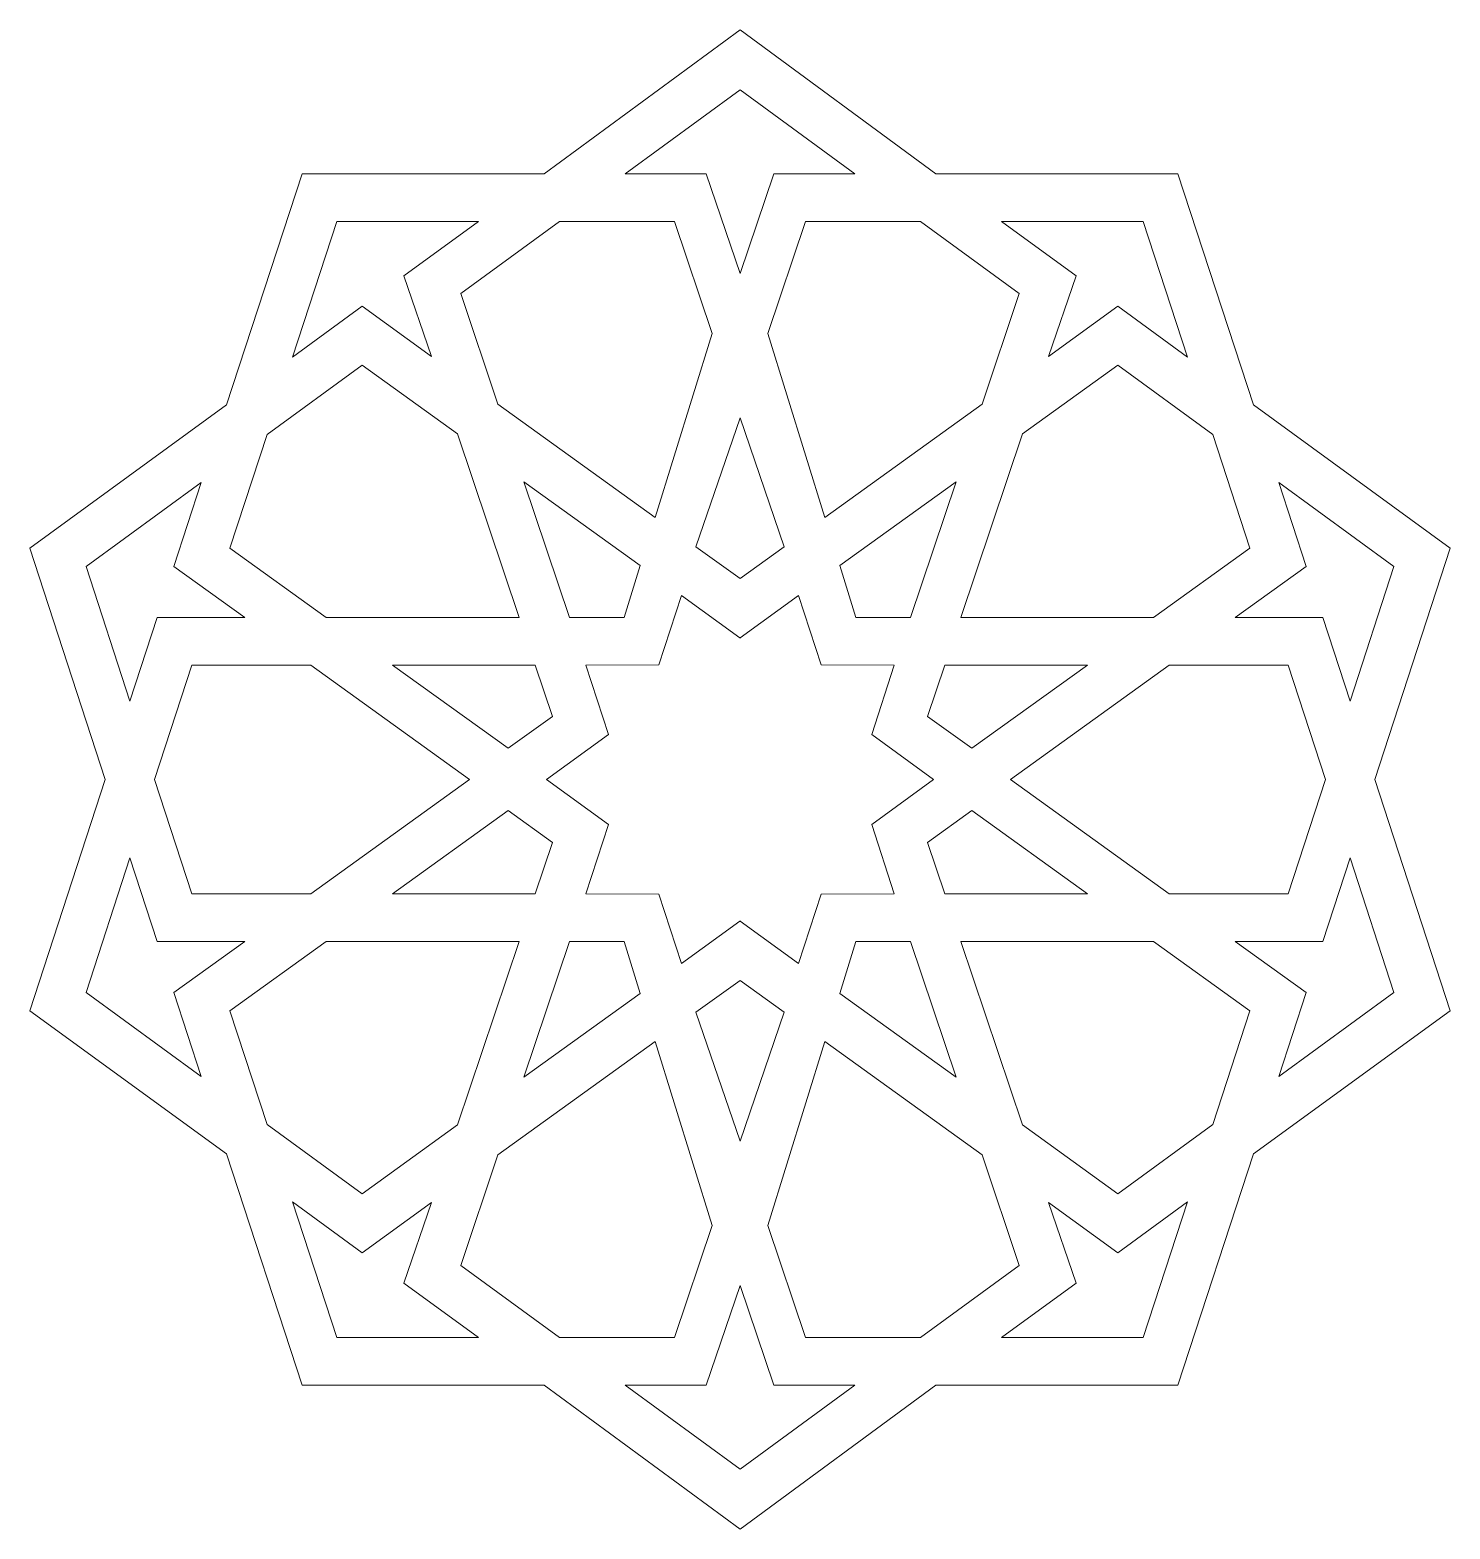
# Model space of a CAD drawing. Header units: inches. Extents: x 0 to 8.25, y -10.54 to -1.83.
import ezdxf

# ---------------------------------------------------------------- set-up
doc = ezdxf.new("R2010")
doc.units = ezdxf.units.IN
doc.header["$MEASUREMENT"] = 0
doc.layers.add('Layer 1', color=7, linetype='Continuous')

msp = doc.modelspace()

# ---------------------------------------------------------------- linework, layer by layer
at = {"layer": 'Layer 1', "lineweight": 0}
for points in [[(2.9867, -2.6667), (1.5819, -2.6667), (1.1424, -4.0104), (0, -4.8429), (0.4372, -6.1872), (0, -7.5317), (1.1424, -8.364), (1.5819, -9.7078), (2.9867, -9.7078), (4.1255, -10.5437), (5.264, -9.7078), (6.6688, -9.7078), (7.1084, -8.364), (8.2509, -7.5317), (7.8135, -6.1872), (8.2509, -4.8429), (7.1084, -4.0104), (6.6688, -2.6667), (5.264, -2.6667), (4.1255, -1.8309), (2.9867, -2.6667)], [(4.7933, -2.6667), (4.3214, -2.6667), (4.1255, -3.2467), (3.9296, -2.6667), (3.4575, -2.6667), (4.1255, -2.1791), (4.7933, -2.6667)], [(1.7828, -2.944), (2.6062, -2.944), (2.1725, -3.2602), (2.3338, -3.729), (1.9304, -3.4365), (1.5254, -3.7317), (1.7828, -2.944)], [(3.0769, -2.944), (3.7456, -2.944), (3.9639, -3.5954), (3.6323, -4.664), (2.7191, -4.0062), (2.5032, -3.3621), (3.0769, -2.944)], [(5.7477, -3.3621), (5.5317, -4.0062), (4.6183, -4.664), (4.2869, -3.5954), (4.5052, -2.944), (5.174, -2.944), (5.7477, -3.3621)], [(6.4681, -2.944), (6.7254, -3.7317), (6.3205, -3.4365), (5.9171, -3.729), (6.0784, -3.2602), (5.6446, -2.944), (6.4681, -2.944)], [(1.3781, -4.1819), (1.93, -3.7798), (2.4847, -4.1791), (2.842, -5.2452), (1.7218, -5.2452), (1.1621, -4.8423), (1.3781, -4.1819)], [(6.8727, -4.1819), (7.0887, -4.8423), (6.5289, -5.2452), (5.4087, -5.2452), (5.7661, -4.1791), (6.321, -3.7798), (6.8727, -4.1819)], [(4.1255, -5.0188), (3.8695, -4.8346), (4.1255, -4.0858), (4.3813, -4.8346), (4.1255, -5.0188)], [(0.3258, -4.9487), (0.9953, -4.4608), (0.8354, -4.9494), (1.2474, -5.2452), (0.7387, -5.2452), (0.5797, -5.7318), (0.3258, -4.9487)], [(2.8699, -4.4565), (3.5458, -4.9429), (3.4518, -5.2452), (3.1343, -5.2452), (2.8699, -4.4565)], [(5.1167, -5.2452), (4.7987, -5.2452), (4.705, -4.9429), (5.3809, -4.4565), (5.1167, -5.2452)], [(7.2556, -4.4608), (7.9253, -4.9487), (7.6711, -5.7318), (7.5121, -5.2452), (7.0034, -5.2452), (7.4154, -4.9494), (7.2556, -4.4608)], [(5.0213, -5.5221), (4.8905, -5.9256), (5.2499, -6.1872), (4.8905, -6.449), (5.0213, -6.8525), (4.5972, -6.8531), (4.4658, -7.2564), (4.126, -7.0104), (4.126, -7.0094), (4.1255, -7.01), (4.1246, -7.0094), (4.1246, -7.0104), (3.7851, -7.2564), (3.6537, -6.8531), (3.2294, -6.8525), (3.3605, -6.449), (3.001, -6.1872), (3.3605, -5.9256), (3.2294, -5.5221), (3.6537, -5.5214), (3.7851, -5.1183), (4.1246, -5.3644), (4.1246, -5.3654), (4.1255, -5.3647), (4.126, -5.3654), (4.126, -5.3644), (4.4658, -5.1183), (4.5972, -5.5214), (5.0213, -5.5221)], [(2.5539, -6.1872), (1.6325, -6.8522), (0.9397, -6.8522), (0.7226, -6.1872), (0.9397, -5.5224), (1.6325, -5.5224), (2.5539, -6.1872)], [(2.9348, -5.5224), (3.0352, -5.8216), (2.7787, -6.0061), (2.1068, -5.5224), (2.9348, -5.5224)], [(5.4721, -6.0061), (5.2155, -5.8216), (5.3159, -5.5224), (6.1439, -5.5224), (5.4721, -6.0061)], [(5.6969, -6.1872), (6.6183, -5.5224), (7.311, -5.5224), (7.528, -6.1872), (7.311, -6.8522), (6.6183, -6.8522), (5.6969, -6.1872)], [(2.7787, -6.3684), (3.0352, -6.5531), (2.9348, -6.8522), (2.1068, -6.8522), (2.7787, -6.3684)], [(5.3159, -6.8522), (5.2155, -6.5531), (5.4721, -6.3684), (6.1439, -6.8522), (5.3159, -6.8522)], [(0.9953, -7.9136), (0.3258, -7.4259), (0.5797, -6.6429), (0.7387, -7.1294), (1.2474, -7.1294), (0.8354, -7.4251), (0.9953, -7.9136)], [(7.9253, -7.4259), (7.2556, -7.9136), (7.4154, -7.4251), (7.0034, -7.1294), (7.5121, -7.1294), (7.6711, -6.6429), (7.9253, -7.4259)], [(1.3781, -8.1929), (1.1621, -7.5323), (1.7218, -7.1294), (2.842, -7.1294), (2.4847, -8.1954), (1.93, -8.5949), (1.3781, -8.1929)], [(3.1343, -7.1294), (3.4518, -7.1294), (3.5458, -7.4316), (2.8699, -7.918), (3.1343, -7.1294)], [(5.3809, -7.918), (4.705, -7.4316), (4.7987, -7.1294), (5.1167, -7.1294), (5.3809, -7.918)], [(6.8727, -8.1929), (6.321, -8.5949), (5.7661, -8.1954), (5.4087, -7.1294), (6.5289, -7.1294), (7.0887, -7.5323), (6.8727, -8.1929)], [(4.3813, -7.5399), (4.1255, -8.2888), (3.8695, -7.5399), (4.1255, -7.3559), (4.3813, -7.5399)], [(2.5032, -9.0123), (2.7191, -8.3683), (3.6323, -7.7105), (3.9639, -8.7791), (3.7456, -9.4307), (3.0769, -9.4307), (2.5032, -9.0123)], [(5.174, -9.4307), (4.5052, -9.4307), (4.2869, -8.7791), (4.6183, -7.7105), (5.5317, -8.3683), (5.7477, -9.0123), (5.174, -9.4307)], [(1.7828, -9.4307), (1.5254, -8.6429), (1.9304, -8.938), (2.3338, -8.6456), (2.1725, -9.1145), (2.6062, -9.4307), (1.7828, -9.4307)], [(6.4681, -9.4307), (5.6446, -9.4307), (6.0784, -9.1145), (5.9171, -8.6456), (6.3205, -8.938), (6.7254, -8.6429), (6.4681, -9.4307)], [(4.1255, -10.1956), (3.4575, -9.7078), (3.9296, -9.7078), (4.1255, -9.1277), (4.3214, -9.7078), (4.7933, -9.7078), (4.1255, -10.1956)]]:
    msp.add_lwpolyline(points, dxfattribs=at)

doc.saveas('drawing.dxf')
